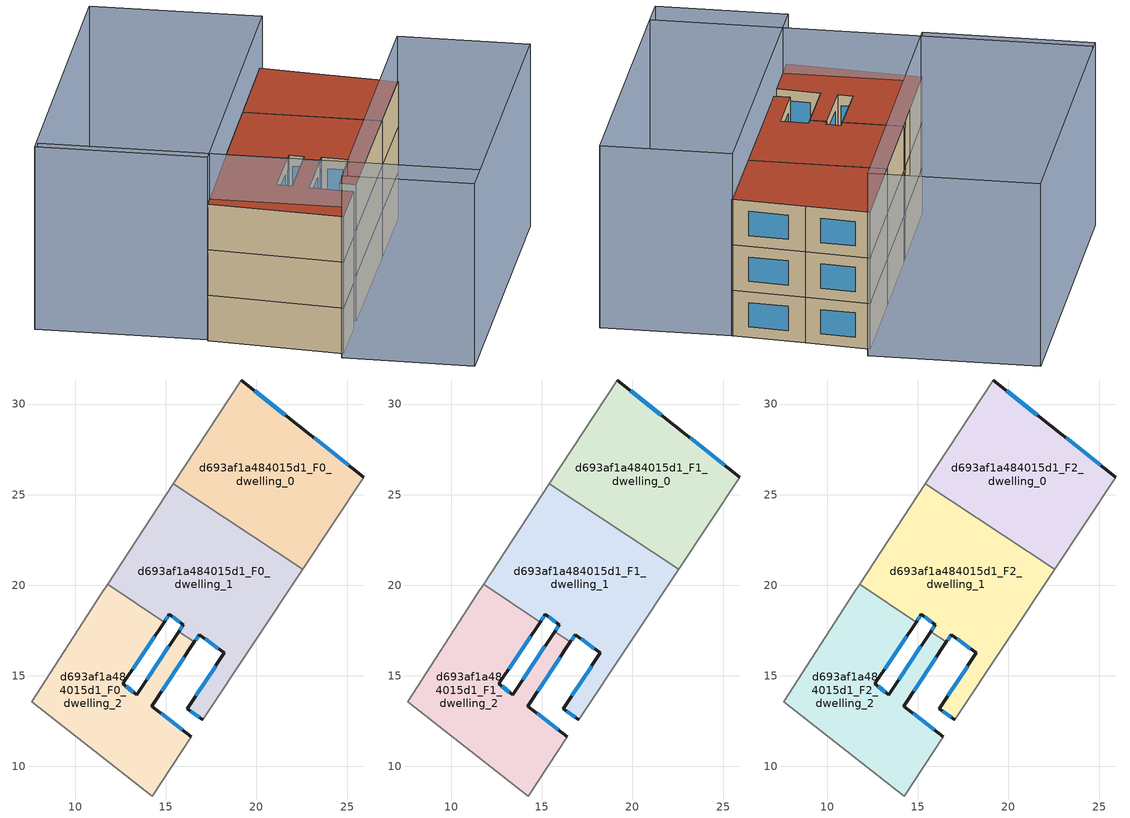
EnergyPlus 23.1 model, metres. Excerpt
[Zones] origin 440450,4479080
d693af1a484015d1_F0_dwelling_0
 floor ground (EU_floor_Construction): 22.33,28.81 25.93,25.97 22.55,20.88 15.41,25.62 19.15,31.33 z0
 wall outside (EU_wall_Construction): 25.93,25.97 22.33,28.81 19.15,31.33 z0:3
 wall adiabatic (EU_wall_Construction): 22.55,20.88 25.93,25.97 / 19.15,31.33 15.41,25.62 z0:3
 wall to d693af1a484015d1_F0_dwelling_1 (EU_wall_Construction): 15.41,25.62 22.55,20.88 z0:3
 window (EU_Window_Construction): 21.59,29.4 19.89,30.74 / 25.09,26.63 23.18,28.14 z0.7:2.3
d693af1a484015d1_F0_dwelling_1
 floor ground (EU_floor_Construction): 22.55,20.88 17.03,12.59 16.18,13.17 18.22,16.26 16.84,17.27 16.57,16.87 15.71,17.44 15.95,17.81 15.2,18.39 14.91,17.97 11.78,20.05 15.41,25.62 z0
 wall outside (EU_wall_Construction): 14.91,17.97 15.2,18.39 15.95,17.81 15.71,17.44 / 16.57,16.87 16.84,17.27 18.22,16.26 16.18,13.17 17.03,12.59 z0:3
 wall adiabatic (EU_wall_Construction): 15.41,25.62 11.78,20.05 / 17.03,12.59 22.55,20.88 z0:3
 wall to d693af1a484015d1_F0_dwelling_2 (EU_wall_Construction): 15.71,17.44 16.57,16.87 / 11.78,20.05 14.91,17.97 z0:3
 window (EU_Window_Construction): 15.9,17.73 15.77,17.53 / 15.37,18.26 15.78,17.95 / 14.98,18.07 15.13,18.3 / 16.38,13.03 16.83,12.72 / 17.74,15.54 16.66,13.89 / 17.16,17.04 17.9,16.5 / 16.63,16.96 16.78,17.18 z0.7:2.3
d693af1a484015d1_F0_dwelling_2
 floor ground (EU_floor_Construction): 14.91,17.97 12.62,14.56 13.39,13.96 15.71,17.44 16.57,16.87 14.22,13.33 16.41,11.62 14.25,8.37 7.59,13.57 11.44,19.54 11.78,20.05 z0
 wall outside (EU_wall_Construction): 15.71,17.44 13.39,13.96 12.62,14.56 14.91,17.97 / 16.41,11.62 14.22,13.33 16.57,16.87 z0:3
 wall adiabatic (EU_wall_Construction): 11.78,20.05 11.44,19.54 7.59,13.57 14.25,8.37 16.41,11.62 z0:3
 window (EU_Window_Construction): 13.16,15.36 14.37,17.17 / 13.21,14.1 12.8,14.42 / 15.16,16.63 13.93,14.77 / 14.77,14.16 16.02,16.04 / 15.89,12.02 14.73,12.93 z0.7:2.3
d693af1a484015d1_F1_dwelling_0
 floor to d693af1a484015d1_F0_dwelling_0 (EU_floor_Construction): 22.33,28.81 25.93,25.97 22.55,20.88 15.41,25.62 19.15,31.33 z3
 wall outside (EU_wall_Construction): 25.93,25.97 22.33,28.81 19.15,31.33 z3:6
 wall adiabatic (EU_wall_Construction): 22.55,20.88 25.93,25.97 / 19.15,31.33 15.41,25.62 z3:6
 wall to d693af1a484015d1_F1_dwelling_1 (EU_wall_Construction): 15.41,25.62 22.55,20.88 z3:6
 window (EU_Window_Construction): 21.59,29.4 19.89,30.74 / 25.09,26.63 23.18,28.14 z3.7:5.3
d693af1a484015d1_F1_dwelling_1
 floor to d693af1a484015d1_F0_dwelling_1 (EU_floor_Construction): 22.55,20.88 17.03,12.59 16.18,13.17 18.22,16.26 16.84,17.27 16.57,16.87 15.71,17.44 15.95,17.81 15.19,18.39 14.91,17.97 11.78,20.05 15.41,25.62 z3
 wall outside (EU_wall_Construction): 14.91,17.97 15.2,18.39 15.95,17.81 15.71,17.44 / 16.57,16.87 16.84,17.27 18.22,16.26 16.18,13.17 17.03,12.59 z3:6
 wall adiabatic (EU_wall_Construction): 15.41,25.62 11.78,20.05 / 17.03,12.59 22.55,20.88 z3:6
 wall to d693af1a484015d1_F1_dwelling_2 (EU_wall_Construction): 15.71,17.44 16.57,16.87 / 11.78,20.05 14.91,17.97 z3:6
 window (EU_Window_Construction): 15.9,17.73 15.77,17.53 / 15.37,18.26 15.78,17.95 / 14.98,18.07 15.13,18.3 / 16.38,13.03 16.83,12.72 / 17.74,15.54 16.66,13.89 / 17.16,17.04 17.9,16.5 / 16.63,16.96 16.78,17.18 z3.7:5.3
d693af1a484015d1_F1_dwelling_2
 floor to d693af1a484015d1_F0_dwelling_2 (EU_floor_Construction): 14.91,17.97 12.62,14.56 13.39,13.96 15.71,17.44 16.57,16.87 14.22,13.33 16.4,11.62 14.25,8.37 7.58,13.57 11.44,19.54 11.78,20.05 z3
 wall outside (EU_wall_Construction): 15.71,17.44 13.39,13.96 12.62,14.56 14.91,17.97 / 16.41,11.62 14.22,13.33 16.57,16.87 z3:6
 wall adiabatic (EU_wall_Construction): 11.78,20.05 11.44,19.54 7.59,13.57 14.25,8.37 16.41,11.62 z3:6
 window (EU_Window_Construction): 13.16,15.36 14.37,17.17 / 13.21,14.1 12.8,14.42 / 15.16,16.63 13.93,14.77 / 14.77,14.16 16.02,16.04 / 15.89,12.02 14.73,12.93 z3.7:5.3
d693af1a484015d1_F2_dwelling_0
 floor to d693af1a484015d1_F1_dwelling_0 (EU_floor_Construction): 22.33,28.81 25.93,25.97 22.55,20.88 15.41,25.62 19.15,31.33 z6
 wall outside (EU_wall_Construction): 25.93,25.97 22.33,28.81 19.15,31.33 z6:9
 wall adiabatic (EU_wall_Construction): 22.55,20.88 25.93,25.97 / 19.15,31.33 15.41,25.62 z6:9
 wall to d693af1a484015d1_F2_dwelling_1 (EU_wall_Construction): 15.41,25.62 22.55,20.88 z6:9
 window (EU_Window_Construction): 21.59,29.4 19.89,30.74 / 25.09,26.63 23.18,28.14 z6.7:8.3
 roof outside (EU_roof_Construction): 22.55,20.88 25.93,25.97 22.33,28.81 19.15,31.33 15.41,25.62 z9
d693af1a484015d1_F2_dwelling_1
 floor to d693af1a484015d1_F1_dwelling_1 (EU_floor_Construction): 22.55,20.88 17.03,12.59 16.18,13.17 18.22,16.26 16.84,17.27 16.57,16.87 15.71,17.44 15.95,17.81 15.19,18.39 14.91,17.97 11.78,20.05 15.41,25.62 z6
 wall outside (EU_wall_Construction): 14.91,17.97 15.2,18.39 15.95,17.81 15.71,17.44 / 16.57,16.87 16.84,17.27 18.22,16.26 16.18,13.17 17.03,12.59 z6:9
 wall adiabatic (EU_wall_Construction): 15.41,25.62 11.78,20.05 / 17.03,12.59 22.55,20.88 z6:9
 wall to d693af1a484015d1_F2_dwelling_2 (EU_wall_Construction): 15.71,17.44 16.57,16.87 / 11.78,20.05 14.91,17.97 z6:9
 window (EU_Window_Construction): 15.9,17.73 15.77,17.53 / 15.37,18.26 15.78,17.95 / 14.98,18.07 15.13,18.3 / 16.38,13.03 16.83,12.72 / 17.74,15.54 16.66,13.89 / 17.16,17.04 17.9,16.5 / 16.63,16.96 16.78,17.18 z6.7:8.3
 roof outside (EU_roof_Construction): 17.03,12.59 22.55,20.88 15.41,25.62 11.78,20.05 14.91,17.97 15.2,18.39 15.95,17.81 15.71,17.44 16.57,16.87 16.84,17.27 18.22,16.26 16.18,13.17 z9
d693af1a484015d1_F2_dwelling_2
 floor to d693af1a484015d1_F1_dwelling_2 (EU_floor_Construction): 14.91,17.97 12.62,14.56 13.39,13.96 15.71,17.44 16.57,16.87 14.22,13.33 16.4,11.62 14.25,8.37 7.58,13.57 11.44,19.54 11.78,20.05 z6
 wall outside (EU_wall_Construction): 15.71,17.44 13.39,13.96 12.62,14.56 14.91,17.97 / 16.41,11.62 14.22,13.33 16.57,16.87 z6:9
 wall adiabatic (EU_wall_Construction): 11.78,20.05 11.44,19.54 7.59,13.57 14.25,8.37 16.41,11.62 z6:9
 window (EU_Window_Construction): 13.16,15.36 14.37,17.17 / 13.21,14.1 12.8,14.42 / 15.16,16.63 13.93,14.77 / 14.77,14.16 16.02,16.04 / 15.89,12.02 14.73,12.93 z6.7:8.3
 roof outside (EU_roof_Construction): 14.25,8.37 16.41,11.62 14.22,13.33 16.57,16.87 15.71,17.44 13.39,13.96 12.62,14.56 14.91,17.97 11.78,20.05 11.44,19.54 7.59,13.57 z9
shading: -0.79,19.98 21.87,5.14 / 13.89,7.82 25.88,26 / 25.88,26 32.68,21.52 / 32.68,21.52 20.69,3.33 / 20.69,3.33 13.89,7.82 / 19.7,32.18 7.67,13.77 / 7.67,13.77 -1.19,19.56 / -1.19,19.56 10.84,37.97 / 10.84,37.97 19.7,32.18 z0:12
[Building]
EU S2 Campaign: North Axis=0; Terrain=City; Solar Distribution=FullExterior
[Site:Location]
Madrid: Latitude=40.5; Longitude=-3.5; Time Zone=1; Elevation=609
[SizingPeriod:WeatherFileDays]
AnnualSizingPeriod: Begin Month=1; Begin Day of Month=1; End Month=12; End Day of Month=31; Day of Week for Start Day=Monday; Use Weather File Daylight Saving Period=No; Use Weather File Rain and Snow Indicators=No
[MATERIAL]
EU_InternalMass_Material: Roughness=MediumRough; Thickness=0.1; Conductivity=1; Density=1800; Specific Heat=900; Thermal Absorptance=0.9; Solar Absorptance=0.7; Visible Absorptance=0.7
[MATERIAL:NOMASS] Roughness=MediumRough; Thermal Absorptance=0.9; Solar Absorptance=0.7; Visible Absorptance=0.7
Name | Thermal Resistance
EU_wall_NoMass | 0.419739
EU_roof_NoMass | 0.352165
EU_floor_NoMass | 0.608284
[WINDOWMATERIAL:SIMPLEGLAZINGSYSTEM]
EU_Window_SimpleGlazing: UFactor=4.8352; Solar Heat Gain Coefficient=0.85; Visible Transmittance=0.85
[CONSTRUCTION]
EU_wall_Construction: EU_wall_NoMass
EU_roof_Construction: EU_roof_NoMass
EU_floor_Construction: EU_floor_NoMass
EU_InternalMass_Construction: EU_InternalMass_Material
EU_Window_Construction: EU_Window_SimpleGlazing
[ZONE] Type=1; Multiplier=1; Ceiling Height=autocalculate; Floor Area=autocalculate; Part of Total Floor Area=Yes
Name | Volume
d693af1a484015d1_F0_dwelling_0; d693af1a484015d1_F1_dwelling_0; d693af1a484015d1_F2_dwelling_0 | 166.564
d693af1a484015d1_F0_dwelling_1 | 176.83
d693af1a484015d1_F1_dwelling_1; d693af1a484015d1_F2_dwelling_1 | 176.832
d693af1a484015d1_F0_dwelling_2; d693af1a484015d1_F1_dwelling_2; d693af1a484015d1_F2_dwelling_2 | 156.27
[INTERNALMASS] Construction=EU_InternalMass_Construction
Name | Zone or ZoneList | Surface Area
d693af1a484015d1_F0_dwelling_0_EU_InternalMass | d693af1a484015d1_F0_dwelling_0 | 55.5215
d693af1a484015d1_F0_dwelling_1_EU_InternalMass | d693af1a484015d1_F0_dwelling_1 | 58.9414
d693af1a484015d1_F0_dwelling_2_EU_InternalMass | d693af1a484015d1_F0_dwelling_2 | 52.0902
d693af1a484015d1_F1_dwelling_0_EU_InternalMass | d693af1a484015d1_F1_dwelling_0 | 55.5215
d693af1a484015d1_F1_dwelling_1_EU_InternalMass | d693af1a484015d1_F1_dwelling_1 | 58.9414
d693af1a484015d1_F1_dwelling_2_EU_InternalMass | d693af1a484015d1_F1_dwelling_2 | 52.0902
d693af1a484015d1_F2_dwelling_0_EU_InternalMass | d693af1a484015d1_F2_dwelling_0 | 55.5215
d693af1a484015d1_F2_dwelling_1_EU_InternalMass | d693af1a484015d1_F2_dwelling_1 | 58.9414
d693af1a484015d1_F2_dwelling_2_EU_InternalMass | d693af1a484015d1_F2_dwelling_2 | 52.0902
[OTHEREQUIPMENT] Fuel Type=Electricity; Design Level Calculation Method=Watts/Area; Power per Zone Floor Area=1; Fraction Latent=0; Fraction Radiant=0; Fraction Lost=0; Carbon Dioxide Generation Rate=0; EndUse Subcategory=EU_Step8_InternalGains
Name | Zone or ZoneList or Space or SpaceList | Schedule
EU_Step8_InternalGain_d693af1a484015d1_F0_dwelling_0_f000 | d693af1a484015d1_F0_dwelling_0 | EU_Step8_GainSchedule_d693af1a484015d1_F0_dwelling_0_f000
EU_Step8_InternalGain_d693af1a484015d1_F0_dwelling_1_f000 | d693af1a484015d1_F0_dwelling_1 | EU_Step8_GainSchedule_d693af1a484015d1_F0_dwelling_1_f000
EU_Step8_InternalGain_d693af1a484015d1_F0_dwelling_2_f000 | d693af1a484015d1_F0_dwelling_2 | EU_Step8_GainSchedule_d693af1a484015d1_F0_dwelling_2_f000
EU_Step8_InternalGain_d693af1a484015d1_F1_dwelling_0_f000 | d693af1a484015d1_F1_dwelling_0 | EU_Step8_GainSchedule_d693af1a484015d1_F1_dwelling_0_f000
EU_Step8_InternalGain_d693af1a484015d1_F1_dwelling_1_f000 | d693af1a484015d1_F1_dwelling_1 | EU_Step8_GainSchedule_d693af1a484015d1_F1_dwelling_1_f000
EU_Step8_InternalGain_d693af1a484015d1_F1_dwelling_2_f000 | d693af1a484015d1_F1_dwelling_2 | EU_Step8_GainSchedule_d693af1a484015d1_F1_dwelling_2_f000
EU_Step8_InternalGain_d693af1a484015d1_F2_dwelling_0_f000 | d693af1a484015d1_F2_dwelling_0 | EU_Step8_GainSchedule_d693af1a484015d1_F2_dwelling_0_f000
EU_Step8_InternalGain_d693af1a484015d1_F2_dwelling_1_f000 | d693af1a484015d1_F2_dwelling_1 | EU_Step8_GainSchedule_d693af1a484015d1_F2_dwelling_1_f000
EU_Step8_InternalGain_d693af1a484015d1_F2_dwelling_2_f000 | d693af1a484015d1_F2_dwelling_2 | EU_Step8_GainSchedule_d693af1a484015d1_F2_dwelling_2_f000
[ZONEVENTILATION:DESIGNFLOWRATE] Schedule=EU_AlwaysOn; Design Flow Rate Calculation Method=AirChanges/Hour; Air Changes per Hour=0.703302; Ventilation Type=Natural; Fan Pressure Rise=0; Fan Total Efficiency=1; Constant Term Coefficient=1; Temperature Term Coefficient=0; Velocity Term Coefficient=0; Velocity Squared Term Coefficient=0; Minimum Indoor Temperature=-100; Maximum Indoor Temperature=100; Delta Temperature=-100; Minimum Outdoor Temperature=-100; Maximum Outdoor Temperature=100; Maximum Wind Speed=40
Name | Zone or ZoneList or Space or SpaceList
EU_ConstantAir_d693af1a484015d1_F0_dwelling_0 | d693af1a484015d1_F0_dwelling_0
EU_ConstantAir_d693af1a484015d1_F0_dwelling_1 | d693af1a484015d1_F0_dwelling_1
EU_ConstantAir_d693af1a484015d1_F0_dwelling_2 | d693af1a484015d1_F0_dwelling_2
EU_ConstantAir_d693af1a484015d1_F1_dwelling_0 | d693af1a484015d1_F1_dwelling_0
EU_ConstantAir_d693af1a484015d1_F1_dwelling_1 | d693af1a484015d1_F1_dwelling_1
EU_ConstantAir_d693af1a484015d1_F1_dwelling_2 | d693af1a484015d1_F1_dwelling_2
EU_ConstantAir_d693af1a484015d1_F2_dwelling_0 | d693af1a484015d1_F2_dwelling_0
EU_ConstantAir_d693af1a484015d1_F2_dwelling_1 | d693af1a484015d1_F2_dwelling_1
EU_ConstantAir_d693af1a484015d1_F2_dwelling_2 | d693af1a484015d1_F2_dwelling_2
[HVACTEMPLATE:THERMOSTAT] Constant Heating Setpoint=20; Constant Cooling Setpoint=50
EU_HeatOnly_d693af1a484015d1_F0_dwelling_0; EU_HeatOnly_d693af1a484015d1_F0_dwelling_1; EU_HeatOnly_d693af1a484015d1_F0_dwelling_2; EU_HeatOnly_d693af1a484015d1_F1_dwelling_0; EU_HeatOnly_d693af1a484015d1_F1_dwelling_1; EU_HeatOnly_d693af1a484015d1_F1_dwelling_2; EU_HeatOnly_d693af1a484015d1_F2_dwelling_0; EU_HeatOnly_d693af1a484015d1_F2_dwelling_1; EU_HeatOnly_d693af1a484015d1_F2_dwelling_2
[HVACTEMPLATE:ZONE:IDEALLOADSAIRSYSTEM] System Availability Schedule=EU_AlwaysOn; Maximum Heating Supply Air Temperature=50; Minimum Cooling Supply Air Temperature=13; Maximum Heating Supply Air Humidity Ratio=0.0156; Minimum Cooling Supply Air Humidity Ratio=0.0077; Heating Limit=NoLimit; Cooling Limit=NoLimit; Heating Availability Schedule=EU_AlwaysOn; Cooling Availability Schedule=EU_CoolingOff; Dehumidification Control Type=ConstantSensibleHeatRatio; Cooling Sensible Heat Ratio=0.7; Dehumidification Setpoint=60; Humidification Control Type=None; Humidification Setpoint=30; Outdoor Air Method=None; Outdoor Air Flow Rate per Person=0.00944; Outdoor Air Flow Rate per Zone Floor Area=0; Outdoor Air Flow Rate per Zone=0; Demand Controlled Ventilation Type=None; Outdoor Air Economizer Type=NoEconomizer; Heat Recovery Type=None; Sensible Heat Recovery Effectiveness=0.7; Latent Heat Recovery Effectiveness=0.65
Name | Template Thermostat
d693af1a484015d1_F0_dwelling_0 | EU_HeatOnly_d693af1a484015d1_F0_dwelling_0
d693af1a484015d1_F0_dwelling_1 | EU_HeatOnly_d693af1a484015d1_F0_dwelling_1
d693af1a484015d1_F0_dwelling_2 | EU_HeatOnly_d693af1a484015d1_F0_dwelling_2
d693af1a484015d1_F1_dwelling_0 | EU_HeatOnly_d693af1a484015d1_F1_dwelling_0
d693af1a484015d1_F1_dwelling_1 | EU_HeatOnly_d693af1a484015d1_F1_dwelling_1
d693af1a484015d1_F1_dwelling_2 | EU_HeatOnly_d693af1a484015d1_F1_dwelling_2
d693af1a484015d1_F2_dwelling_0 | EU_HeatOnly_d693af1a484015d1_F2_dwelling_0
d693af1a484015d1_F2_dwelling_1 | EU_HeatOnly_d693af1a484015d1_F2_dwelling_1
d693af1a484015d1_F2_dwelling_2 | EU_HeatOnly_d693af1a484015d1_F2_dwelling_2
[SIZING:ZONE] Zone Cooling Design Supply Air Temperature Input Method=SupplyAirTemperature; Zone Cooling Design Supply Air Temperature=13; Zone Heating Design Supply Air Temperature Input Method=SupplyAirTemperature; Zone Heating Design Supply Air Temperature=50; Zone Cooling Design Supply Air Humidity Ratio=0.008; Zone Heating Design Supply Air Humidity Ratio=0.008; Cooling Design Air Flow Method=DesignDay; Cooling Design Air Flow Rate=0; Cooling Minimum Air Flow per Zone Floor Area=0.000762; Cooling Minimum Air Flow=0; Cooling Minimum Air Flow Fraction=0.2; Heating Design Air Flow Method=DesignDay; Heating Design Air Flow Rate=0; Heating Maximum Air Flow per Zone Floor Area=0.002032; Heating Maximum Air Flow=0.141576; Heating Maximum Air Flow Fraction=0.3; Account for Dedicated Outdoor Air System=No; Dedicated Outdoor Air System Control Strategy=NeutralSupplyAir; Dedicated Outdoor Air Low Setpoint Temperature for Design=autosize; Dedicated Outdoor Air High Setpoint Temperature for Design=autosize; Zone Load Sizing Method=Sensible Load Only No Latent Load; Zone Latent Cooling Design Supply Air Humidity Ratio Input Method=HumidityRatioDifference; Zone Cooling Design Supply Air Humidity Ratio Difference=0.005; Zone Latent Heating Design Supply Air Humidity Ratio Input Method=HumidityRatioDifference; Zone Humidification Design Supply Air Humidity Ratio Difference=0.005
d693af1a484015d1_F0_dwelling_0; d693af1a484015d1_F0_dwelling_1; d693af1a484015d1_F0_dwelling_2; d693af1a484015d1_F1_dwelling_0; d693af1a484015d1_F1_dwelling_1; d693af1a484015d1_F1_dwelling_2; d693af1a484015d1_F2_dwelling_0; d693af1a484015d1_F2_dwelling_1; d693af1a484015d1_F2_dwelling_2
[SCHEDULE:CONSTANT]
Name | Hourly Value
EU_AlwaysOn | 1
EU_CoolingOff | 0
[SCHEDULE:FILE] Column Number=1; Rows to Skip at Top=0; Number of Hours of Data=8760; Column Separator=Comma; Interpolate to Timestep=No; Minutes per Item=60; Adjust Schedule for Daylight Savings=Yes
Name | File
EU_Step8_GainSchedule_d693af1a484015d1_F0_dwelling_0_f000 | ../../schedules/d693af1a484015d1/d693af1a484015d1_F0_dwelling_0_f000_gain.csv
EU_Step8_GainSchedule_d693af1a484015d1_F0_dwelling_1_f000 | ../../schedules/d693af1a484015d1/d693af1a484015d1_F0_dwelling_1_f000_gain.csv
EU_Step8_GainSchedule_d693af1a484015d1_F0_dwelling_2_f000 | ../../schedules/d693af1a484015d1/d693af1a484015d1_F0_dwelling_2_f000_gain.csv
EU_Step8_GainSchedule_d693af1a484015d1_F1_dwelling_0_f000 | ../../schedules/d693af1a484015d1/d693af1a484015d1_F1_dwelling_0_f000_gain.csv
EU_Step8_GainSchedule_d693af1a484015d1_F1_dwelling_1_f000 | ../../schedules/d693af1a484015d1/d693af1a484015d1_F1_dwelling_1_f000_gain.csv
EU_Step8_GainSchedule_d693af1a484015d1_F1_dwelling_2_f000 | ../../schedules/d693af1a484015d1/d693af1a484015d1_F1_dwelling_2_f000_gain.csv
EU_Step8_GainSchedule_d693af1a484015d1_F2_dwelling_0_f000 | ../../schedules/d693af1a484015d1/d693af1a484015d1_F2_dwelling_0_f000_gain.csv
EU_Step8_GainSchedule_d693af1a484015d1_F2_dwelling_1_f000 | ../../schedules/d693af1a484015d1/d693af1a484015d1_F2_dwelling_1_f000_gain.csv
EU_Step8_GainSchedule_d693af1a484015d1_F2_dwelling_2_f000 | ../../schedules/d693af1a484015d1/d693af1a484015d1_F2_dwelling_2_f000_gain.csv
